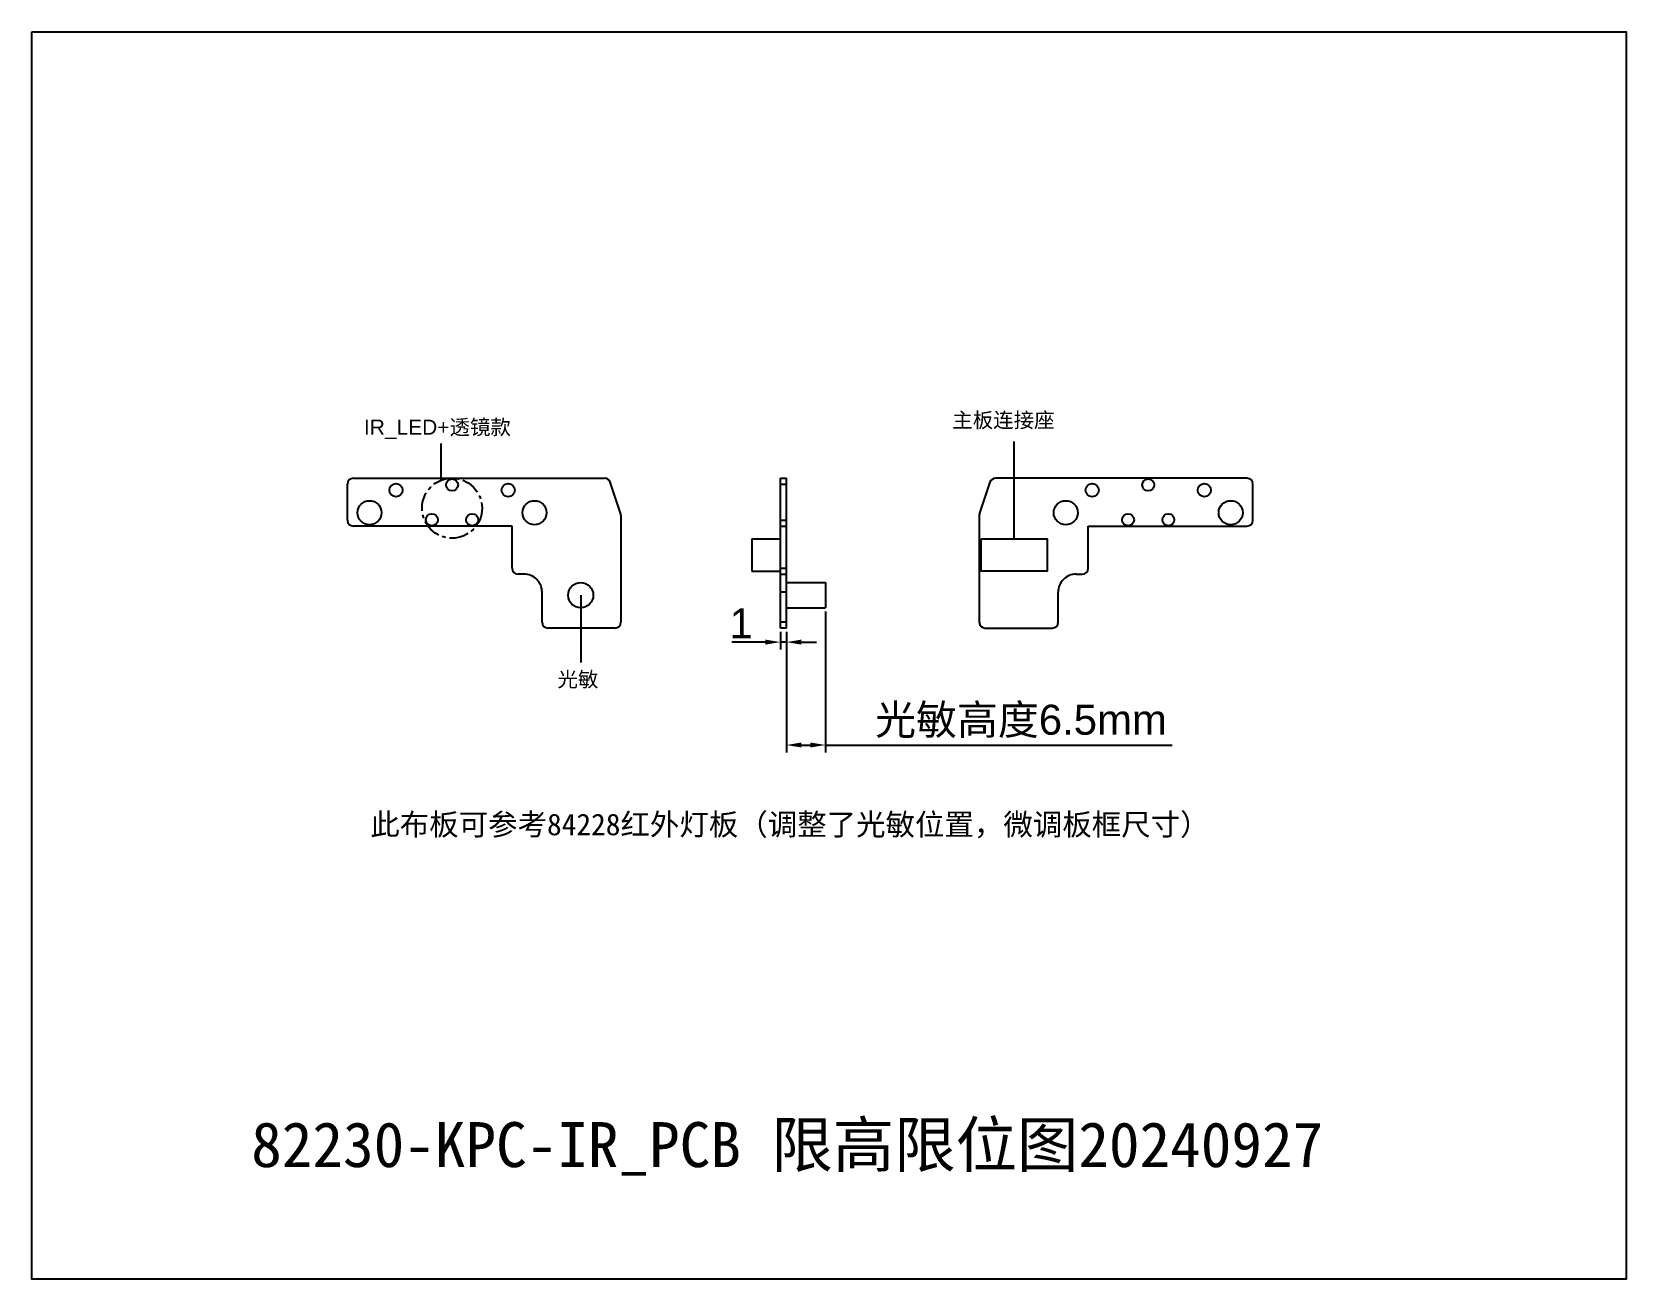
# Model space of a CAD drawing. Header units: millimetres. Extents: x 7 to 1252, y -707 to 211.
# Drawn here: x 428.6 to 694.3, y 3.6 to 211.5 of the extents above; entities that cross this region are included whole.
import ezdxf

# ---------------------------------------------------------------- set-up
doc = ezdxf.new("R2010")
doc.units = ezdxf.units.MM
doc.linetypes.add('CENTER', pattern=[50.8, 31.75, -6.35, 6.35, -6.35])
doc.styles.get("Standard").update_dxf_attribs({"font": 'arial.ttf'})
doc.dimstyles.new('ISO-25', dxfattribs={"dimtxt": 5, "dimasz": 2.5, "dimexe": 1.25, "dimexo": 0.625, "dimtad": 1, "dimdsep": 46, "dimtxsty": 'Standard', "dimcen": 0, "dimclrd": 6, "dimclre": 6, "dimadec": 0, "dimazin": 2, "dimtfac": 1, "dimtmove": 0, "dimatfit": 3, "dimfxl": 1, "dimarcsym": 0})

# ---------------------------------------------------------------- blocks, each defined once
blk = doc.blocks.new('*D4')
at = {"color": 6, "lineweight": -2}
for p, q in [((550.86, 109.73), (545.27, 109.73)), ((553.36, 111.44), (553.36, 108.48)), ((554.36, 109.73), (553.36, 109.73)), ((554.36, 111.44), (554.36, 108.48)), ((556.86, 109.73), (559.36, 109.73))]:
    blk.add_line(p, q, dxfattribs=at)
at = {"color": 6}
for points in [[(550.86, 110.15), (550.86, 109.32), (553.36, 109.73)], [(556.86, 110.15), (556.86, 109.32), (554.36, 109.73)]]:
    blk.add_solid(points, dxfattribs=at)
at = {"layer": 'Defpoints', "color": 0}
for p in [(553.36, 112.06), (554.36, 112.06), (554.36, 109.73)]:
    blk.add_point(p, dxfattribs=at)
at = {"color": 0, "insert": (546.82, 112.87), "char_height": 5, "attachment_point": 5}
blk.add_mtext('1', dxfattribs=at)
blk = doc.blocks.new('*D5')
at = {"color": 6, "lineweight": -2}
for p, q in [((560.86, 114.83), (560.86, 91.33)), ((554.36, 111.44), (554.36, 91.33)), ((556.86, 92.58), (558.36, 92.58)), ((560.86, 92.58), (618.67, 92.58))]:
    blk.add_line(p, q, dxfattribs=at)
at = {"color": 6}
for points in [[(556.86, 93), (556.86, 92.17), (554.36, 92.58)], [(558.36, 93), (558.36, 92.17), (560.86, 92.58)]]:
    blk.add_solid(points, dxfattribs=at)
at = {"layer": 'Defpoints', "color": 0}
for p in [(560.86, 115.46), (554.36, 112.06), (554.36, 92.58)]:
    blk.add_point(p, dxfattribs=at)
at = {"color": 0, "insert": (593.46, 96.52), "char_height": 5, "attachment_point": 5}
blk.add_mtext('{\\fSimSun|b0|i0|c134|p2;光敏高度}6.5mm', dxfattribs=at)

msp = doc.modelspace()

# ---------------------------------------------------------------- linework, layer by layer
at = {"color": 6}
for p, q in [((496.825, 136.728), (496.825, 142.82)), ((592.306, 126.963), (592.306, 143.161)), ((520.063, 117.559), (520.063, 106.346))]:
    msp.add_line(p, q, dxfattribs=at)
at = {"color": 7, "linetype": 'Continuous'}
for p, q in [((481.172, 130.068), (481.172, 136.053)), ((482.172, 137.053), (524.051, 137.053)), ((526.721, 131.207), (525, 136.369)), ((553.363, 112.063), (553.363, 137.053)), ((553.363, 137.053), (554.363, 137.053)), ((553.363, 136.053), (554.363, 136.053)), ((554.363, 112.063), (554.363, 137.053)), ((588.278, 136.369), (586.557, 131.207)), ((631.106, 137.053), (589.227, 137.053)), ((632.106, 130.068), (632.106, 136.053)), ((526.772, 130.891), (526.772, 113.063)), ((586.506, 130.891), (586.506, 113.063)), ((508.613, 129.068), (482.172, 129.068)), ((508.613, 122.053), (508.613, 129.068)), ((553.363, 130.068), (554.363, 130.068)), ((553.363, 129.068), (554.363, 129.068)), ((604.665, 122.053), (604.665, 129.068)), ((604.665, 129.068), (631.106, 129.068)), ((548.563, 126.963), (548.563, 121.563)), ((548.563, 126.963), (553.363, 126.963)), ((510.623, 121.053), (509.613, 121.053)), ((548.563, 121.563), (553.363, 121.563)), ((553.363, 122.053), (554.363, 122.053)), ((553.363, 121.053), (554.363, 121.053)), ((602.655, 121.053), (603.665, 121.053)), ((513.623, 113.063), (513.623, 118.053)), ((554.363, 118.053), (553.363, 118.053)), ((599.655, 113.063), (599.655, 118.053)), ((525.772, 112.063), (514.623, 112.063)), ((554.363, 113.063), (553.363, 113.063)), ((554.363, 112.063), (553.363, 112.063)), ((587.506, 112.063), (598.655, 112.063))]:
    msp.add_line(p, q, dxfattribs=at)
at = {"color": 4, "linetype": 'Continuous'}
for p, q in [((554.363, 119.659), (560.863, 119.659)), ((560.863, 119.659), (560.863, 115.459)), ((554.363, 115.459), (560.863, 115.459))]:
    msp.add_line(p, q, dxfattribs=at)
at = {"color": 4}
msp.add_lwpolyline([(586.806, 126.963), (597.806, 126.963), (597.806, 121.563), (586.806, 121.563)], close=True, dxfattribs=at)
at = {"color": 7, "linetype": 'Continuous'}
for centre, radius in [((489.263, 135.059), 1.1), ((498.613, 135.934), 1), ((507.963, 135.059), 1.1), ((605.316, 135.059), 1.1), ((614.666, 135.934), 1), ((624.016, 135.059), 1.1), ((484.863, 131.309), 2), ((512.363, 131.309), 2), ((600.916, 131.309), 2), ((628.416, 131.309), 2), ((495.257, 130.121), 1), ((501.968, 130.121), 1), ((611.31, 130.121), 1), ((618.021, 130.121), 1)]:
    msp.add_circle(centre, radius, dxfattribs=at)
at = {"color": 2, "linetype": 'CENTER', "ltscale": 0.1}
msp.add_circle((498.613, 132.059), 5, dxfattribs=at)
at = {"color": 4, "linetype": 'Continuous'}
msp.add_circle((520.063, 117.559), 2.1, dxfattribs=at)
at = {"color": 7, "linetype": 'Continuous'}
for centre, radius, start, end in [((482.172, 136.053), 1, 90, 180), ((524.051, 136.053), 1, 18.43495, 90), ((589.227, 136.053), 1, 90, 161.56505), ((631.106, 136.053), 1, 0, 90), ((525.772, 130.891), 1, 0, 18.43495), ((587.506, 130.891), 1, 161.56505, 180), ((482.172, 130.068), 1, 180, 270), ((631.106, 130.068), 1, 270, 0), ((509.613, 122.053), 1, 180, 270), ((510.623, 118.053), 3, 0, 90.00073), ((602.655, 118.053), 3, 89.99927, 180), ((603.665, 122.053), 1, 270, 0), ((514.623, 113.063), 1, 180, 270), ((525.772, 113.063), 1, 270, 0), ((587.506, 113.063), 1, 180, 270), ((598.655, 113.063), 1, 270, 0)]:
    msp.add_arc(centre, radius, start, end, dxfattribs=at)
at = {"layer": 'Defpoints', "color": 3}
msp.add_lwpolyline([(428.574, 211.452), (694.334, 211.452), (694.334, 3.552), (428.574, 3.552)], close=True, dxfattribs=at)

# ---------------------------------------------------------------- texts
at = {"attachment_point": 1}
for s, width, gutter_width, insert, char_height in [('IR_LED+{\\fSimSun|b0|i0|c134|p2;透镜款}', 26.41186, 12.5, (483.926, 146.819), 2.5), ('{\\fSimSun|b0|i0|c134|p2;主板连接座}', 20.19457, 12.5, (582.013, 147.988), 2.5), ('{\\fSimSun|b0|i0|c134|p2;光敏}', 26.41186, 12.5, (516.199, 104.772), 2.5), ('{\\fSimSun|b0|i0|c134|p2;此布板可参考84228红外灯板（调整了光敏位置，微调板框尺寸）}', 181.17383, 18, (484.983, 81.141), 3.6), ('{\\fSimSun|b0|i0|c134|p2;82230-KPC-IR_PCB 限高限位图20240927}', 209.2366, 37.5, (465.134, 29.724), 7.5)]:
    msp.add_mtext_dynamic_manual_height_columns(s, width=width, gutter_width=gutter_width, heights=[0], dxfattribs=dict(at, insert=insert, char_height=char_height))

# ---------------------------------------------------------------- dimensions: what is measured, and where the dimension line sits
dim = msp.add_linear_dim(base=(554.363, 109.733), p1=(553.363, 112.063), p2=(554.363, 112.063), dimstyle='ISO-25')
dim.commit()
dim.dimension.update_dxf_attribs({"geometry": '*D4', "text_midpoint": (546.817, 109.733), "dimtype": 160})
dim = msp.add_linear_dim(base=(554.363, 92.584), p1=(560.863, 115.459), p2=(554.363, 112.063), text='{\\fSimSun|b0|i0|c134|p2;光敏高度}6.5mm', dimstyle='ISO-25')
dim.commit()
dim.dimension.update_dxf_attribs({"geometry": '*D5', "text_midpoint": (593.462, 92.584), "dimtype": 160})

doc.saveas('drawing.dxf')
